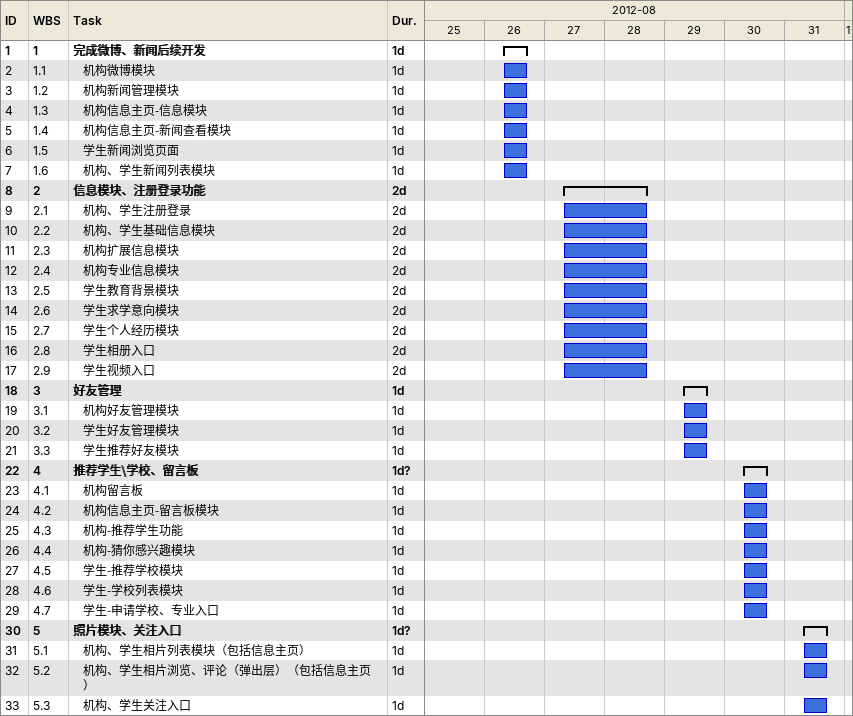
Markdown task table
| ID | WBS | Task | Duration | Start | Finish |
|---|---|---|---|---|---|
| 1 | 1 | **完成微博、新闻后续开发** | 1d | 2012-08-26 | 2012-08-26 |
| 2 | 1.1 | 机构微博模块 | 1d | 2012-08-26 | 2012-08-26 |
| 3 | 1.2 | 机构新闻管理模块 | 1d | 2012-08-26 | 2012-08-26 |
| 4 | 1.3 | 机构信息主页-信息模块 | 1d | 2012-08-26 | 2012-08-26 |
| 5 | 1.4 | 机构信息主页-新闻查看模块 | 1d | 2012-08-26 | 2012-08-26 |
| 6 | 1.5 | 学生新闻浏览页面 | 1d | 2012-08-26 | 2012-08-26 |
| 7 | 1.6 | 机构、学生新闻列表模块 | 1d | 2012-08-26 | 2012-08-26 |
| 8 | 2 | **信息模块、注册登录功能** | 2d | 2012-08-27 | 2012-08-28 |
| 9 | 2.1 | 机构、学生注册登录 | 2d | 2012-08-27 | 2012-08-28 |
| 10 | 2.2 | 机构、学生基础信息模块 | 2d | 2012-08-27 | 2012-08-28 |
| 11 | 2.3 | 机构扩展信息模块 | 2d | 2012-08-27 | 2012-08-28 |
| 12 | 2.4 | 机构专业信息模块 | 2d | 2012-08-27 | 2012-08-28 |
| 13 | 2.5 | 学生教育背景模块 | 2d | 2012-08-27 | 2012-08-28 |
| 14 | 2.6 | 学生求学意向模块 | 2d | 2012-08-27 | 2012-08-28 |
| 15 | 2.7 | 学生个人经历模块 | 2d | 2012-08-27 | 2012-08-28 |
| 16 | 2.8 | 学生相册入口 | 2d | 2012-08-27 | 2012-08-28 |
| 17 | 2.9 | 学生视频入口 | 2d | 2012-08-27 | 2012-08-28 |
| 18 | 3 | **好友管理** | 1d | 2012-08-29 | 2012-08-29 |
| 19 | 3.1 | 机构好友管理模块 | 1d | 2012-08-29 | 2012-08-29 |
| 20 | 3.2 | 学生好友管理模块 | 1d | 2012-08-29 | 2012-08-29 |
| 21 | 3.3 | 学生推荐好友模块 | 1d | 2012-08-29 | 2012-08-29 |
| 22 | 4 | **推荐学生\学校、留言板** | 1d? | 2012-08-30 | 2012-08-30 |
| 23 | 4.1 | 机构留言板 | 1d | 2012-08-30 | 2012-08-30 |
| 24 | 4.2 | 机构信息主页-留言板模块 | 1d | 2012-08-30 | 2012-08-30 |
| 25 | 4.3 | 机构-推荐学生功能 | 1d | 2012-08-30 | 2012-08-30 |
| 26 | 4.4 | 机构-猜你感兴趣模块 | 1d | 2012-08-30 | 2012-08-30 |
| 27 | 4.5 | 学生-推荐学校模块 | 1d | 2012-08-30 | 2012-08-30 |
| 28 | 4.6 | 学生-学校列表模块 | 1d | 2012-08-30 | 2012-08-30 |
| 29 | 4.7 | 学生-申请学校、专业入口 | 1d | 2012-08-30 | 2012-08-30 |
| 30 | 5 | **照片模块、关注入口** | 1d? | 2012-08-31 | 2012-08-31 |
| 31 | 5.1 | 机构、学生相片列表模块（包括信息主页） | 1d | 2012-08-31 | 2012-08-31 |
| 32 | 5.2 | 机构、学生相片浏览、评论（弹出层）（包括信息主页） | 1d | 2012-08-31 | 2012-08-31 |
| 33 | 5.3 | 机构、学生关注入口 | 1d | 2012-08-31 | 2012-08-31 |
